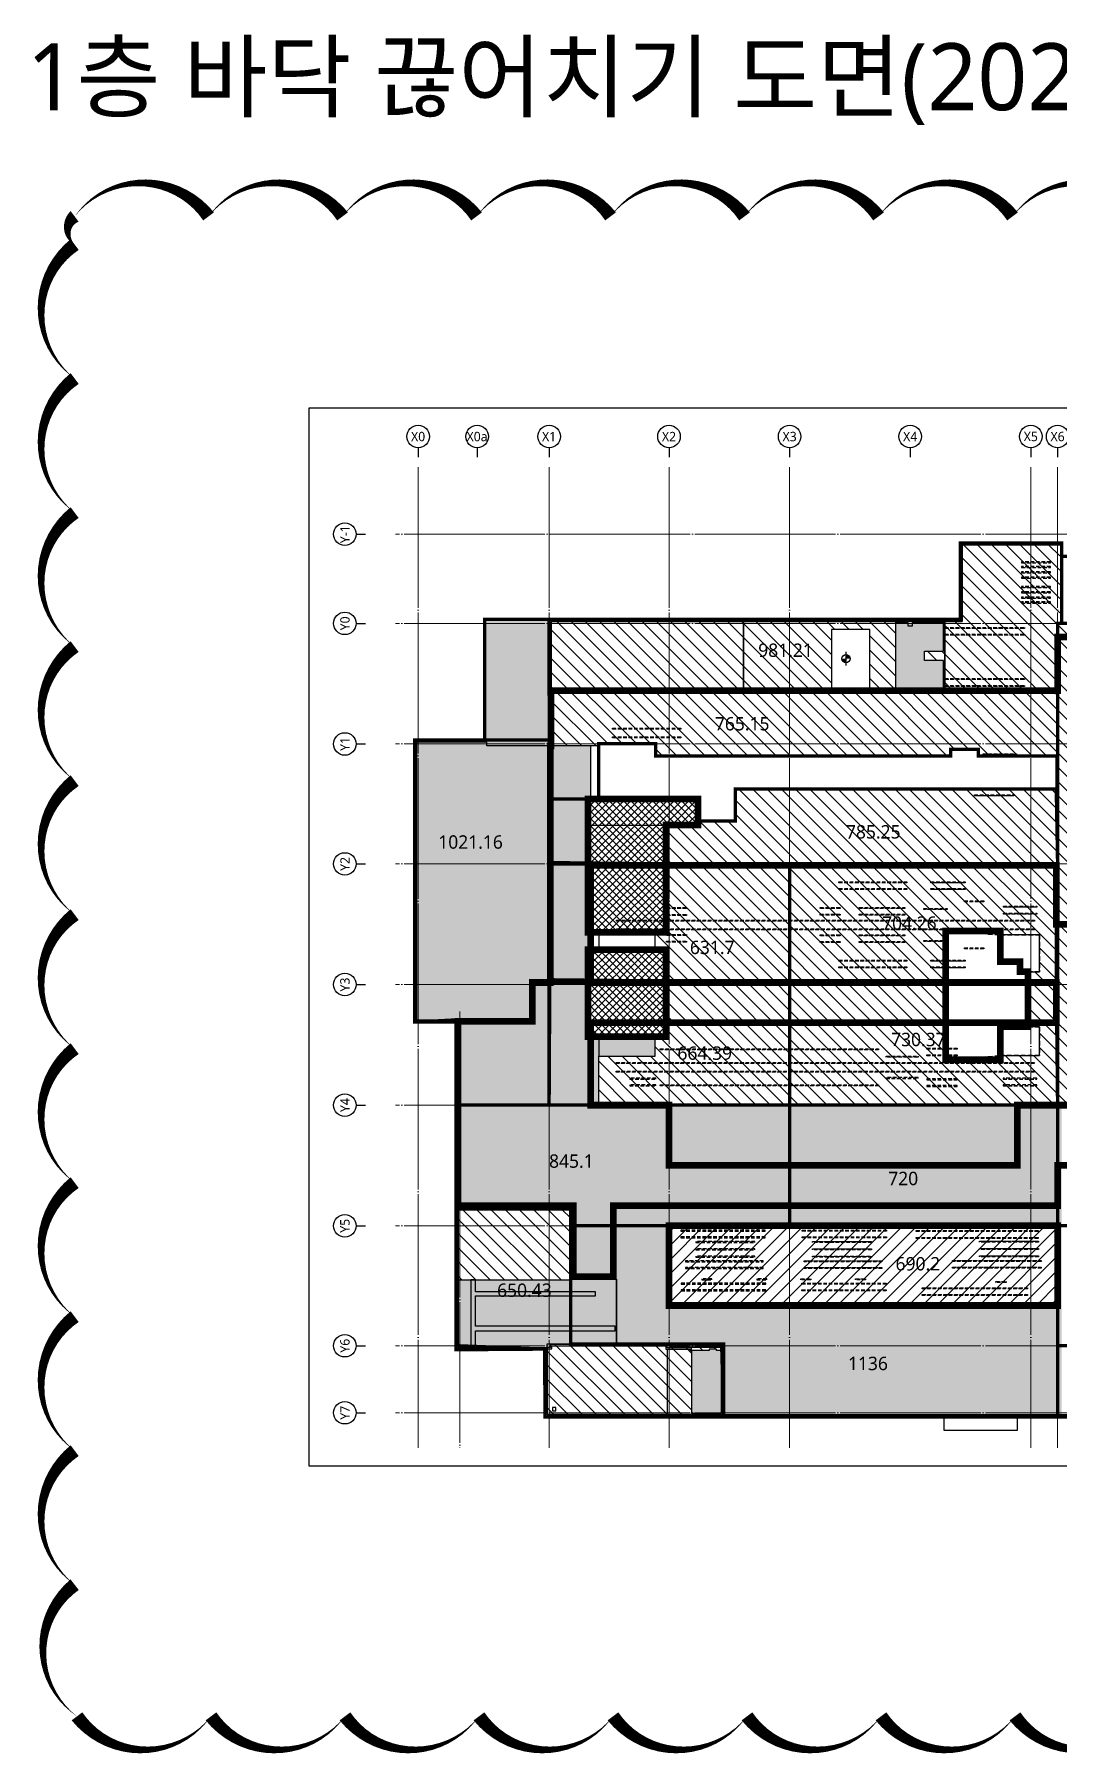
# Model space of a CAD drawing. Header units: millimetres. Extents: x -17369 to 294000, y -718917 to 220315.
# Drawn here: x -17369 to 135642, y -718917 to -461914 of the extents above; entities that cross this region are included whole.
import ezdxf
from ezdxf.enums import TextEntityAlignment as Align

# ---------------------------------------------------------------- set-up
doc = ezdxf.new("R2010")
doc.units = ezdxf.units.MM
doc.header["$LTSCALE"] = 350
for name, pattern in [('CEN', [62, 60, -1, 0, -1]), ('H1', [1, 0.5, -0.5]), ('H12', [3, 2, -1]), ('X-200-S-COL$0$CEN', [62, 60, -1, 0, -1]), ('X-200-S-COL$0$HID', [2.3, 1.5, -0.8])]:
    doc.linetypes.add(name, pattern=pattern)
for name, color, linetype in [('0-THK200 SFRC SLAB영역', 211, 'H12'), ('0-THK300 RC SFRC SLAB영역', 2, 'H12'), ('0-THK400 RC SLAB영역', 4, 'H12'), ('0-THK600 RC SLAB영역', 7, 'H12'), ('0-하중영역-AGV', 1, 'H1'), ('0_RC-SLAB', 7, 'Continuous'), ('0_SFRC-SLAB', 3, 'Continuous'), ('@@끊어치기', 255, 'H12'), ('Bubble', 3, 'Continuous'), ('X-200-S-COL$0$Cen', 1, 'X-200-S-COL$0$CEN'), ('X-200-S-COL$0$H-매설빔(150x150)', 2, 'Continuous')]:
    doc.layers.add(name, color=color, linetype=linetype)
doc.styles.add('맑은고딕', font='malgun.ttf')
pattern_1 = [(45, (-6e-10, -707246.25), (-538.8154, 538.8154), []), (135, (-6e-10, -707246.25), (-538.8154, -538.8154), [])]
pattern_2 = [(135, (-5e-10, -323453.8), (-1060.66, -1060.66), [])]

# ---------------------------------------------------------------- blocks, each defined once
blk = doc.blocks.new('X-200-S-COL$0$ZONE#1 BEAM')
at = {"layer": 'X-200-S-COL$0$H-매설빔(150x150)', "color": 0, "linetype": 'ByBlock', "lineweight": -2}
for p, q in [((41150, 17300), (53035, 17300)), ((41150, 16300), (53035, 16300)), ((41150, 9675), (53035, 9675)), ((41150, 8675), (53035, 8675)), ((-8445, 2305), (1755, 2305)), ((-8445, 1005), (1755, 1005)), ((46875, -1550), (51875, -1550)), ((51875, -1550), (46875, -1550)), ((45590, -7670), (51490, -7670)), ((25370, -20650), (35500, -20650)), ((25370, -21650), (35500, -21650)), ((39070, -20650), (44200, -20650)), ((39070, -21650), (44200, -21650)), ((-380, -24500), (2620, -24500)), ((-380, -25500), (2620, -25500)), ((22550, -24455), (25550, -24455)), ((22550, -25455), (25550, -25455)), ((28405, -24455), (35200, -24455)), ((28405, -25455), (35200, -25455)), ((38025, -24610), (41505, -24610)), ((44080, -23500), (46965, -23500)), ((49905, -24300), (54905, -24300)), ((49905, -25300), (54905, -25300)), ((-7850, -26350), (54550, -26350)), ((-7850, -27650), (54550, -27650)), ((-380, -28500), (2620, -28500)), ((-380, -29500), (2620, -29500)), ((22550, -28545), (25550, -28545)), ((22550, -29545), (25550, -29545)), ((28405, -28545), (35200, -28545)), ((28405, -29545), (35200, -29545)), ((38025, -29390), (41505, -29390)), ((44080, -30500), (46965, -30500)), ((25370, -32350), (35500, -32350)), ((25370, -33350), (35500, -33350)), ((39070, -32350), (44200, -32350)), ((39070, -33350), (44200, -33350)), ((-1335, -45555), (31275, -45555)), ((38500, -45450), (43000, -45450)), ((-7875, -47600), (54525, -47600)), ((32410, -46650), (37170, -46650)), ((38500, -46450), (43000, -46450)), ((-7875, -48900), (54525, -48900)), ((-5855, -49950), (-1955, -49950)), ((-5855, -50950), (-1955, -50950)), ((-1335, -50940), (31275, -50940)), ((32410, -49850), (37170, -49850)), ((38500, -50050), (43000, -50050)), ((38500, -51050), (43000, -51050)), ((49880, -49950), (54880, -49950)), ((49880, -50950), (54880, -50950))]:
    blk.add_line(p, q, dxfattribs=at)
for points in [[(53035, 17375), (53035, 17225), (41150, 17225), (41150, 17375)], [(53035, 16375), (53035, 16225), (41150, 16225), (41150, 16375)], [(53035, 9750), (53035, 9600), (41150, 9600), (41150, 9750)], [(53035, 8750), (53035, 8600), (41150, 8600), (41150, 8750)], [(1755, 2380), (1755, 2230), (-8445, 2230), (-8445, 2380)], [(1755, 1080), (1755, 930), (-8445, 930), (-8445, 1080)], [(51875, -1475), (51875, -1625), (46875, -1625), (46875, -1475)], [(51490, -7595), (51490, -7745), (45590, -7745), (45590, -7595)], [(35500, -20575), (35500, -20725), (25370, -20725), (25370, -20575)], [(35500, -21575), (35500, -21725), (25370, -21725), (25370, -21575)], [(44200, -20575), (44200, -20725), (39070, -20725), (39070, -20575)], [(44200, -21575), (44200, -21725), (39070, -21725), (39070, -21575)], [(2620, -24425), (2620, -24575), (-380, -24575), (-380, -24425)], [(2620, -25425), (2620, -25575), (-380, -25575), (-380, -25425)], [(25550, -24380), (25550, -24530), (22550, -24530), (22550, -24380)], [(25550, -25380), (25550, -25530), (22550, -25530), (22550, -25380)], [(35200, -24380), (35200, -24530), (28405, -24530), (28405, -24380)], [(35200, -25380), (35200, -25530), (28405, -25530), (28405, -25380)], [(41505, -24535), (41505, -24685), (38025, -24685), (38025, -24535)], [(46965, -23425), (46965, -23575), (44080, -23575), (44080, -23425)], [(54905, -24225), (54905, -24375), (49905, -24375), (49905, -24225)], [(54905, -25225), (54905, -25375), (49905, -25375), (49905, -25225)], [(54550, -26275), (54550, -26425), (-7850, -26425), (-7850, -26275)], [(54550, -27575), (54550, -27725), (-7850, -27725), (-7850, -27575)], [(2620, -28425), (2620, -28575), (-380, -28575), (-380, -28425)], [(2620, -29425), (2620, -29575), (-380, -29575), (-380, -29425)], [(25550, -28470), (25550, -28620), (22550, -28620), (22550, -28470)], [(25550, -29470), (25550, -29620), (22550, -29620), (22550, -29470)], [(35200, -28470), (35200, -28620), (28405, -28620), (28405, -28470)], [(35200, -29470), (35200, -29620), (28405, -29620), (28405, -29470)], [(41505, -29315), (41505, -29465), (38025, -29465), (38025, -29315)], [(46965, -30425), (46965, -30575), (44080, -30575), (44080, -30425)], [(35500, -32275), (35500, -32425), (25370, -32425), (25370, -32275)], [(35500, -33275), (35500, -33425), (25370, -33425), (25370, -33275)], [(44200, -32275), (44200, -32425), (39070, -32425), (39070, -32275)], [(44200, -33275), (44200, -33425), (39070, -33425), (39070, -33275)], [(31275, -45480), (31275, -45630), (-1335, -45630), (-1335, -45480)], [(43000, -45375), (43000, -45525), (38500, -45525), (38500, -45375)], [(54525, -47525), (54525, -47675), (-7875, -47675), (-7875, -47525)], [(54525, -48825), (54525, -48975), (-7875, -48975), (-7875, -48825)], [(37170, -46575), (37170, -46725), (32410, -46725), (32410, -46575)], [(43000, -46375), (43000, -46525), (38500, -46525), (38500, -46375)], [(-1955, -50025), (-1955, -49875), (-5855, -49875), (-5855, -50025)], [(-1955, -51025), (-1955, -50875), (-5855, -50875), (-5855, -51025)], [(31275, -50865), (31275, -51015), (-1335, -51015), (-1335, -50865)], [(37170, -49925), (37170, -49775), (32410, -49775), (32410, -49925)], [(43000, -50125), (43000, -49975), (38500, -49975), (38500, -50125)], [(43000, -51125), (43000, -50975), (38500, -50975), (38500, -51125)], [(54880, -50025), (54880, -49875), (49880, -49875), (49880, -50025)], [(54880, -51025), (54880, -50875), (49880, -50875), (49880, -51025)]]:
    blk.add_lwpolyline(points, close=True, dxfattribs=at)
blk = doc.blocks.new('X-200-S-COL$0$ZONE#4 BEAM')
at = {"layer": 'X-200-S-COL$0$H-매설빔(150x150)', "color": 0, "linetype": 'ByBlock', "lineweight": -2}
for p, q in [((1775, -730), (14375, -730)), ((1775, -1730), (14375, -1730)), ((4025, -2415), (12825, -2415)), ((32475, -730), (19875, -730)), ((32475, -1730), (19875, -1730)), ((30225, -2415), (21425, -2415)), ((55100, -805), (36900, -805)), ((55100, -1805), (36900, -1805)), ((55165, -2355), (46365, -2355)), ((4025, -3515), (12825, -3515)), ((4025, -4615), (12825, -4615)), ((30225, -3515), (21425, -3515)), ((30225, -4615), (21425, -4615)), ((55165, -3455), (46365, -3455)), ((55165, -4555), (46365, -4555)), ((2470, -5300), (14070, -5300)), ((2470, -6300), (14070, -6300)), ((31780, -5300), (20180, -5300)), ((31780, -6300), (20180, -6300)), ((55570, -5250), (42320, -5250)), ((55570, -6250), (42320, -6250)), ((1825, -8650), (14425, -8650)), ((1825, -9650), (14425, -9650)), ((4905, -8000), (6405, -8000)), ((13100, -8000), (14600, -8000)), ((21150, -8000), (19650, -8000)), ((32425, -8650), (19825, -8650)), ((32425, -9650), (19825, -9650)), ((29345, -8000), (27845, -8000)), ((53515, -9355), (37785, -9355)), ((50300, -8395), (48800, -8395)), ((53515, -10355), (37785, -10355))]:
    blk.add_line(p, q, dxfattribs=at)
for points in [[(14375, -805), (14375, -655), (1775, -655), (1775, -805)], [(14375, -1805), (14375, -1655), (1775, -1655), (1775, -1805)], [(12825, -2490), (12825, -2340), (4025, -2340), (4025, -2490)], [(19875, -805), (19875, -655), (32475, -655), (32475, -805)], [(19875, -1805), (19875, -1655), (32475, -1655), (32475, -1805)], [(21425, -2490), (21425, -2340), (30225, -2340), (30225, -2490)], [(36900, -880), (36900, -730), (55100, -730), (55100, -880)], [(36900, -1880), (36900, -1730), (55100, -1730), (55100, -1880)], [(46365, -2430), (46365, -2280), (55165, -2280), (55165, -2430)], [(12825, -3590), (12825, -3440), (4025, -3440), (4025, -3590)], [(12825, -4690), (12825, -4540), (4025, -4540), (4025, -4690)], [(21425, -3590), (21425, -3440), (30225, -3440), (30225, -3590)], [(21425, -4690), (21425, -4540), (30225, -4540), (30225, -4690)], [(46365, -3530), (46365, -3380), (55165, -3380), (55165, -3530)], [(46365, -4630), (46365, -4480), (55165, -4480), (55165, -4630)], [(14070, -5375), (14070, -5225), (2470, -5225), (2470, -5375)], [(14070, -6375), (14070, -6225), (2470, -6225), (2470, -6375)], [(20180, -5375), (20180, -5225), (31780, -5225), (31780, -5375)], [(20180, -6375), (20180, -6225), (31780, -6225), (31780, -6375)], [(42320, -5325), (42320, -5175), (55570, -5175), (55570, -5325)], [(42320, -6325), (42320, -6175), (55570, -6175), (55570, -6325)], [(14425, -8725), (14425, -8575), (1825, -8575), (1825, -8725)], [(14425, -9725), (14425, -9575), (1825, -9575), (1825, -9725)], [(6405, -8075), (6405, -7925), (4905, -7925), (4905, -8075)], [(14600, -8075), (14600, -7925), (13100, -7925), (13100, -8075)], [(19650, -8075), (19650, -7925), (21150, -7925), (21150, -8075)], [(19825, -8725), (19825, -8575), (32425, -8575), (32425, -8725)], [(19825, -9725), (19825, -9575), (32425, -9575), (32425, -9725)], [(27845, -8075), (27845, -7925), (29345, -7925), (29345, -8075)], [(37785, -9430), (37785, -9280), (53515, -9280), (53515, -9430)], [(37785, -10430), (37785, -10280), (53515, -10280), (53515, -10430)], [(48800, -8470), (48800, -8320), (50300, -8320), (50300, -8470)]]:
    blk.add_lwpolyline(points, close=True, dxfattribs=at)
blk = doc.blocks.new('X-200-S-COL$0$DL BEAM')
at = {"layer": 'X-200-S-COL$0$H-매설빔(150x150)', "color": 0, "linetype": 'ByBlock', "lineweight": -2}
for p, q in [((-1075, -2275), (-5375, -2275)), ((-1075, -2975), (-5375, -2975)), ((-1075, -3775), (-5375, -3775)), ((-1075, -4575), (-5375, -4575)), ((-1075, -5985), (-5375, -5985)), ((-1075, -6785), (-5375, -6785)), ((-1075, -7585), (-5375, -7585)), ((-1075, -8285), (-5375, -8285))]:
    blk.add_line(p, q, dxfattribs=at)
for points in [[(-5375, -2200), (-5375, -2350), (-1075, -2350), (-1075, -2200)], [(-5375, -2900), (-5375, -3050), (-1075, -3050), (-1075, -2900)], [(-5375, -3700), (-5375, -3850), (-1075, -3850), (-1075, -3700)], [(-5375, -4500), (-5375, -4650), (-1075, -4650), (-1075, -4500)], [(-5375, -5910), (-5375, -6060), (-1075, -6060), (-1075, -5910)], [(-5375, -6710), (-5375, -6860), (-1075, -6860), (-1075, -6710)], [(-5375, -7510), (-5375, -7660), (-1075, -7660), (-1075, -7510)], [(-5375, -8210), (-5375, -8360), (-1075, -8360), (-1075, -8210)]]:
    blk.add_lwpolyline(points, close=True, dxfattribs=at)

msp = doc.modelspace()

# ---------------------------------------------------------------- hatches: boundary and pattern name
at = {"linetype": 'ByBlock'}
h = msp.add_hatch(color=256, dxfattribs=at)
h.paths.add_polyline_path([(103766.3, -554457.1), (103766.3, -555069.6), (104378.8, -555069.6, 0.41421356)])
h.paths.add_polyline_path([(103766.3, -555069.6), (103153.8, -555069.6, 0.41421356), (103766.3, -555682.1)])
at = {"layer": '0-THK200 SFRC SLAB영역'}
h = msp.add_hatch(color=256, dxfattribs=at)
h.dxf.hatch_style = 1
h.paths.add_polyline_path([(49850, -549203.6), (59631.6, -549203.6), (59631.6, -568103.6), (65650, -568103.6), (65650, -611503.6), (75300, -611503.6), (75300, -614403.6), (66850, -614403.6), (66850, -621703.6), (135950, -621703.6), (135950, -668223.6), (58850, -668223.6), (58850, -658203.6), (45550, -658203.6), (45550, -609303.6), (39380, -609303.6), (39380, -567203.6), (49850, -567203.6)])
h.paths.add_polyline_path([(77350, -639703.6), (135350, -639703.6), (135350, -651603.6), (77350, -651603.6)], flags=16)
h.paths.add_polyline_path([(77350, -639703.6), (77350, -651603.6), (135350, -651603.6), (135350, -639703.6)], flags=0)
h.paths.add_polyline_path([(59170, -657328.6), (77625, -657328.6), (77625, -657803.6), (85500, -657803.6), (85500, -667883.6), (59170, -667883.6)], flags=16)
h.paths.add_polyline_path([(45870, -647753.6), (62650, -647753.6), (62650, -637303.6), (45870, -637303.6)], flags=16)
h = msp.add_hatch(color=256, dxfattribs=at)
h.dxf.hatch_style = 1
h.paths.add_polyline_path([(111150, -549523.6), (111150, -559858.6), (118400, -559858.6), (118300, -555343.6), (115490, -555343.6), (115490, -553951.1), (118300, -553948.6), (118300, -549497.6)])
h = msp.add_hatch(color=256, dxfattribs=at)
h.dxf.hatch_style = 1
h.paths.add_polyline_path([(85200, -658303.6), (84450, -658303.6), (84450, -658103.6), (83350, -658103.6), (83350, -658303.6), (80700, -658303.6), (80700, -667683.6), (85200, -667683.6)])
at = {"layer": '0-THK300 RC SFRC SLAB영역'}
h = msp.add_hatch(dxfattribs=at)
h.set_pattern_fill('_USER', color=256, scale=1500, angle=135, pattern_type=0)
h.set_pattern_definition(pattern_2)
h.paths.add_polyline_path([(59750, -549523.6), (111150, -549523.6), (111150, -559728.6), (112250, -559728.6), (112250, -559528.6), (117200, -559528.6), (117200, -559728.6), (118300, -559728.6), (118300, -555343.6), (115490, -555343.6), (115490, -553948.6), (118300, -553948.6), (118300, -549523.6), (121120, -549523.6), (121120, -538073.6), (135680, -538073.6), (135680, -549803.6), (207430, -549803.6), (207430, -567903.6), (222230, -567903.6), (222230, -579153.6), (207430, -579153.6), (207430, -583703.6), (141350, -583703.6), (141350, -599393.6), (141435, -599393.6), (141435, -603163.6), (140835, -603163.6), (140835, -611693.6), (141045.3, -611693.6), (141348.7, -611997), (141348.5, -621703.6), (66850, -621703.6), (66850, -614403.6), (75300, -614403.6), (75300, -611503.6), (76900, -611503.6), (76900, -598503.6), (75300, -598503.6), (75300, -595903.6), (76900, -595903.6), (76900, -579903.6), (81680, -579903.6), (81680, -579303.6), (87250, -579303.6), (87250, -574503.6), (135150, -574503.6), (135150, -569603.6), (123704, -569603.6), (123500, -569399.6), (123500, -568603.6), (119400, -568603.6), (119400, -569603.6), (86872, -569603.6), (75350, -569603.6), (75350, -567753.6), (66850, -567753.6), (66850, -568103.6), (65650, -568103.6), (59750, -568103.6)])
h.paths.add_polyline_path([(118650, -595698.6), (118650, -614898.6), (126800, -614898.6), (126800, -614298.6), (132650, -614298.6), (132650, -609998.6), (130950, -609998.6), (130950, -601798.6), (132650, -601798.6), (132650, -596298.6), (126800, -596298.6), (126800, -595698.6)], flags=16)
h.paths.add_polyline_path([(101600, -550708.6), (101600, -559408.6), (107300, -559408.6), (107300, -550708.6)], flags=16)
h = msp.add_hatch(dxfattribs=at)
h.set_pattern_fill('_USER', color=256, scale=1500, angle=135, pattern_type=0)
h.set_pattern_definition(pattern_2)
h.paths.add_polyline_path([(45870, -647753.6), (62650, -647753.6), (62650, -637303.6), (45870, -637303.6)])
h = msp.add_hatch(dxfattribs=at)
h.set_pattern_fill('_USER', color=256, scale=1500, angle=135, pattern_type=0)
h.set_pattern_definition(pattern_2)
h.paths.add_polyline_path([(59170, -657328.6), (77625, -657328.6), (77625, -657803.6), (85500, -657803.6), (85500, -667883.6), (59170, -667883.6)])
h.paths.add_polyline_path([(85200, -658303.6), (84450, -658303.6), (84450, -658103.6), (83350, -658103.6), (83350, -658303.6), (80700, -658303.6), (80700, -667683.6), (85200, -667683.6)], flags=16)
at = {"layer": '0-THK400 RC SLAB영역', "linetype": 'Continuous'}
h = msp.add_hatch(dxfattribs=at)
h.set_pattern_fill('_USER', color=4, scale=1500, angle=45, pattern_type=0)
h.set_pattern_definition([(45, (-5e-10, -323453.8), (-1060.66, 1060.66), [])])
h.paths.add_polyline_path([(77350, -639703.6), (135350, -639703.6), (135350, -651603.6), (77350, -651603.6)])
at = {"layer": '0-THK600 RC SLAB영역'}
h = msp.add_hatch(dxfattribs=at)
h.set_pattern_fill('CTYSQ6ST', scale=5, angle=45)
h.set_pattern_definition(pattern_1)
h.paths.add_polyline_path([(65250, -576003.6), (65250, -595903.6), (76900, -595903.6), (76900, -579903.6), (81680, -579903.6), (81680, -576003.6)])
h = msp.add_hatch(dxfattribs=at)
h.set_pattern_fill('CTYSQ6ST', scale=5, angle=45)
h.set_pattern_definition(pattern_1)
h.paths.add_polyline_path([(76900, -598503.6), (76900, -611503.6), (65250, -611503.6), (65250, -598503.6)])

# ---------------------------------------------------------------- linework, layer by layer
at = {"linetype": 'ByBlock'}
msp.add_line((103766.3, -556102.1), (103766.3, -554037.1), dxfattribs=at)
msp.add_lwpolyline([(23653, -517647.9), (253797.2, -517647.9), (253797.2, -675571), (23653, -675571)], close=True)
at = {"const_width": 500}
msp.add_lwpolyline([(49850, -549203.6), (120850, -549203.6), (120850, -537803.6), (135950, -537803.6), (135950, -539803.6), (140700, -539803.6), (140700, -535853.6), (177480, -535853.6), (177480, -530815.1), (200023.9, -528053.6), (225080, -528053.6), (225080, -556403.6), (222500, -556403.6), (222500, -653047.2), (217124.3, -658422.9), (208030, -658422.9), (208030, -668223.6), (58850, -668223.6), (58850, -658103.6), (45550, -658203.6), (45550, -609303.6), (39380, -609303.6), (39380, -567203.6), (49850, -567203.6)], close=True, dxfattribs=at)
at = {"linetype": 'ByBlock'}
msp.add_circle((103766.3, -555069.6), 612.5, dxfattribs=at)
at = {"layer": '0-THK200 SFRC SLAB영역'}
for points in [[(101600, -550708.6), (101600, -559408.6), (107300, -559408.6), (107300, -550708.6)], [(118650, -614898.6), (118650, -595698.6), (126800, -596298.6), (132650, -596298.6), (132650, -601798.6), (130950, -601798.6), (129750, -601798.6), (129750, -600298.6), (126800, -600298.6), (126800, -595698.6), (118650, -595698.6), (118650, -614898.6), (126800, -614298.6), (132650, -614298.6), (132650, -609998.6), (130950, -609998.6), (130950, -601798.6), (132650, -601798.6), (132650, -596298.6), (126800, -596298.6), (126800, -600298.6), (129750, -600298.6), (129750, -601798.6), (130950, -601798.6), (130950, -609998.6), (126800, -609998.6), (126800, -614898.6)], [(77350, -639703.6), (77350, -651603.6), (135350, -651603.6), (135350, -639703.6)]]:
    msp.add_lwpolyline(points, close=True, dxfattribs=at)
at = {"layer": '0-THK300 RC SFRC SLAB영역'}
msp.add_lwpolyline([(141348.5, -621703.6), (66850, -621703.6), (66850, -614403.6), (75300, -614403.6), (75300, -611503.6), (76900, -611503.6), (76900, -598503.6), (75300, -598503.6), (75300, -595903.6), (76900, -595903.6), (76900, -579903.6), (81680, -579903.6), (81680, -579303.6), (87250, -579303.6), (87250, -574503.6), (135150, -574503.6), (135150, -569603.6), (123704, -569603.6), (123500, -569399.6), (123500, -568603.6), (119400, -568603.6), (119400, -569603.6), (86872, -569603.6), (75350, -569603.6), (75350, -567753.6), (66850, -567753.6), (66850, -568103.6), (65650, -568103.6), (59750, -568103.6), (59750, -549523.6), (111150, -549523.6), (111150, -559728.6), (112250, -559728.6), (112250, -559528.6), (117200, -559528.6), (117200, -559728.6), (118300, -559728.6), (118300, -555343.6), (115490, -555343.6), (115490, -553948.6), (118300, -553948.6), (118300, -549523.6), (121120, -549523.6), (121120, -538073.6), (135680, -538073.6)], dxfattribs=at)
at = {"layer": '0-THK300 RC SFRC SLAB영역', "linetype": 'ByBlock'}
for points in [[(121120, -538073.6), (135680, -538073.6)], [(121120, -549523.6), (121120, -538073.6)], [(59750, -549523.6), (111150, -549523.6)], [(59750, -568103.6), (59750, -549523.6)], [(111150, -549523.6), (111150, -559728.6)], [(118300, -549523.6), (121120, -549523.6)], [(118300, -553948.6), (118300, -549523.6)], [(101600, -550708.6), (101600, -559408.6)], [(107300, -550708.6), (101600, -550708.6)], [(107300, -559408.6), (107300, -550708.6)], [(115490, -553948.6), (118300, -553948.6)], [(115490, -555343.6), (115490, -553948.6)], [(118300, -555343.6), (115490, -555343.6)], [(118300, -559728.6), (118300, -555343.6)], [(101600, -559408.6), (107300, -559408.6)], [(111150, -559728.6), (112250, -559728.6)], [(112250, -559528.6), (117200, -559528.6)], [(112250, -559728.6), (112250, -559528.6)], [(117200, -559528.6), (117200, -559728.6)], [(117200, -559728.6), (118300, -559728.6)], [(66850, -567753.6), (66850, -568103.6)], [(75350, -567753.6), (66850, -567753.6)], [(75350, -569603.6), (75350, -567753.6)], [(66850, -568103.6), (59750, -568103.6)], [(65650, -568103.6), (65650, -579903.6)], [(119400, -569603.6), (75350, -569603.6)], [(119400, -568603.6), (119400, -569603.6)], [(123500, -568603.6), (119400, -568603.6)], [(123500, -569603.6), (123500, -568603.6)], [(123704, -569603.6), (123500, -569399.6)], [(135150, -569603.6), (123500, -569603.6)], [(135150, -574503.6), (135150, -569603.6)], [(135150, -574503.6), (135150, -569603.6)], [(87250, -574503.6), (135150, -574503.6)], [(87250, -579303.6), (87250, -574503.6)], [(65650, -579903.6), (81680, -579903.6)], [(76900, -579903.6), (81680, -579903.6)], [(76900, -595903.6), (76900, -579903.6)], [(81680, -579303.6), (87250, -579303.6)], [(81680, -579903.6), (81680, -579303.6)], [(75300, -595903.6), (76900, -595903.6)], [(75300, -598503.6), (75300, -595903.6)], [(118650, -595698.6), (118650, -614898.6)], [(126800, -595698.6), (118650, -595698.6)], [(126800, -596298.6), (126800, -595698.6)], [(76900, -598503.6), (75300, -598503.6)], [(76900, -611503.6), (76900, -598503.6)], [(132650, -596298.6), (126800, -596298.6)], [(132650, -601798.6), (132650, -596298.6)], [(130950, -601798.6), (132650, -601798.6)], [(130950, -609998.6), (130950, -601798.6)], [(75300, -611503.6), (76900, -611503.6)], [(75300, -614403.6), (75300, -611503.6)], [(132650, -609998.6), (130950, -609998.6)], [(132650, -614298.6), (132650, -609998.6)], [(66850, -614403.6), (75300, -614403.6)], [(66850, -621703.6), (66850, -614403.6)], [(118650, -614898.6), (126800, -614898.6)], [(126800, -614298.6), (132650, -614298.6)], [(126800, -614898.6), (126800, -614298.6)], [(141348.5, -621703.6), (66850, -621703.6)]]:
    msp.add_lwpolyline(points, dxfattribs=at)
at = {"layer": '0-THK300 RC SFRC SLAB영역'}
for points in [[(101600, -550708.6), (101600, -559408.6), (107300, -559408.6), (107300, -550708.6)], [(101600, -550708.6), (101600, -559408.6), (107300, -559408.6), (107300, -550708.6)], [(118650, -614898.6), (118650, -595698.6), (126800, -595698.6), (126800, -596298.6), (132650, -596298.6), (132650, -601798.6), (130950, -601798.6), (130950, -609998.6), (132650, -609998.6), (132650, -614298.6), (126800, -614298.6), (126800, -614898.6)], [(118650, -595698.6), (118650, -614898.6), (126800, -614898.6), (126800, -614298.6), (132650, -614298.6), (132650, -609998.6), (130950, -609998.6), (130950, -601798.6), (132650, -601798.6), (132650, -596298.6), (126800, -596298.6), (126800, -595698.6)]]:
    msp.add_lwpolyline(points, close=True, dxfattribs=at)
at = {"layer": '0-THK300 RC SFRC SLAB영역', "linetype": 'ByBlock'}
for points in [[(45870, -647753.6), (62650, -647753.6), (62650, -637303.6), (45870, -637303.6)], [(59170, -657328.6), (77625, -657328.6), (77625, -657803.6), (85500, -657803.6), (85500, -667883.6), (59170, -667883.6)], [(85200, -658303.6), (84450, -658303.6), (84450, -658103.6), (83350, -658103.6), (83350, -658303.6), (80700, -658303.6), (80700, -667683.6), (85200, -667683.6)]]:
    msp.add_lwpolyline(points, close=True, dxfattribs=at)
at = {"layer": '0-THK400 RC SLAB영역', "linetype": 'ByBlock', "const_width": 1000}
msp.add_lwpolyline([(77350, -639703.6), (135350, -639703.6), (135350, -651603.6), (77350, -651603.6)], close=True, dxfattribs=at)
at = {"layer": '0-THK600 RC SLAB영역', "color": 7, "linetype": 'ByBlock', "const_width": 1000}
for points in [[(65250, -576003.6), (65250, -595903.6), (76900, -595903.6), (76900, -579903.6), (81680, -579903.6), (81680, -576003.6)], [(126800, -600298.6), (129750, -600298.6), (129750, -601798.6), (130950, -601798.6), (130950, -609998.6), (126800, -609998.6), (126800, -614898.6), (118650, -614898.6), (118650, -595698.6), (126800, -595698.6)], [(76900, -598503.6), (76900, -611503.6), (65250, -611503.6), (65250, -598503.6)]]:
    msp.add_lwpolyline(points, close=True, dxfattribs=at)
at = {"layer": '0-하중영역-AGV', "linetype": 'CEN', "const_width": 1000}
for points in [[(141020, -630703.6), (135350, -630703.6), (135350, -636703.6), (69050, -636703.6), (69050, -647303.6), (63050, -647303.6), (63050, -636703.6), (45870, -636703.6), (45870, -609203.6), (56950, -609203.6), (56950, -603398.6), (59650, -603398.6), (59650, -568103.6), (59750, -568103.6), (59750, -559858.6), (135350, -559858.6), (135350, -551858.6), (141350, -551858.6)], [(189430, -594703.6), (135150, -594703.6), (135150, -585903.6), (65650, -585903.6), (65650, -603398.6), (135150, -603398.6), (135150, -609398.6), (65650, -609398.6), (65650, -621703.6), (77350, -621703.6), (77350, -630703.6), (129350, -630703.6), (129350, -621703.6), (135350, -621703.6), (153350, -621703.6)]]:
    msp.add_lwpolyline(points, dxfattribs=at)
at = {"layer": '0_RC-SLAB'}
for p, q in [((118500, -549523.6), (88475, -549523.6)), ((88475, -549523.6), (88475, -559858.6)), ((118500, -559858.6), (118500, -549523.6)), ((88475, -559858.6), (118500, -559858.6)), ((62650, -637303.6), (45870, -637303.6)), ((45870, -637303.6), (45870, -657883.6)), ((62650, -647653.6), (62650, -637303.6)), ((69500, -647653.6), (62650, -647653.6)), ((69500, -657328.6), (69500, -647653.6)), ((45870, -657883.6), (59170, -657883.6)), ((59170, -657883.6), (59170, -667883.6)), ((77625, -657328.6), (69500, -657328.6)), ((77625, -657803.6), (77625, -657328.6)), ((85500, -657803.6), (77625, -657803.6)), ((85500, -667883.6), (85500, -657803.6)), ((59170, -667883.6), (85500, -667883.6)), ((118350, -668103.6), (118350, -670203.6)), ((129350, -670203.6), (129350, -668103.6)), ((118350, -670203.6), (129350, -670203.6))]:
    msp.add_line(p, q, dxfattribs=at)
at = {"layer": '0_RC-SLAB', "color": 4}
for p, q in [((113050, -549723.6), (111150, -549723.6)), ((111150, -549723.6), (111150, -559728.6)), ((113050, -550203.6), (113050, -549723.6)), ((118300, -549723.6), (113650, -549723.6)), ((113650, -549723.6), (113650, -550203.6)), ((118300, -553948.6), (118300, -549723.6)), ((113650, -550203.6), (113050, -550203.6)), ((115490, -555343.6), (115490, -553948.6)), ((115490, -553948.6), (118300, -553948.6)), ((117700, -555343.6), (115490, -555343.6)), ((118300, -555343.6), (117700, -555343.6)), ((118300, -559728.6), (118300, -555343.6)), ((111150, -559728.6), (112250, -559728.6)), ((112250, -559728.6), (112250, -559528.6)), ((112250, -559528.6), (117200, -559528.6)), ((117200, -559528.6), (117200, -559728.6)), ((117200, -559728.6), (118300, -559728.6)), ((47770, -647753.6), (47770, -657883.6)), ((48470, -647753.6), (47770, -647753.6)), ((48470, -649583.6), (48470, -647753.6)), ((66400, -649583.6), (48470, -649583.6)), ((48470, -654703.6), (48470, -650183.6)), ((48470, -650183.6), (66400, -650183.6)), ((66400, -650183.6), (66400, -649583.6)), ((69300, -654703.6), (48470, -654703.6)), ((69300, -655403.6), (69300, -654703.6)), ((47770, -657883.6), (48470, -657883.6)), ((48470, -657883.6), (48470, -655403.6)), ((48470, -655403.6), (69300, -655403.6)), ((59650, -657883.6), (59170, -657883.6)), ((59170, -657883.6), (59170, -658083.6)), ((77075, -657428.6), (59650, -657428.6)), ((59650, -657428.6), (59650, -657883.6)), ((59850, -658083.6), (59850, -657628.6)), ((59850, -657628.6), (76875, -657628.6)), ((76875, -657628.6), (76875, -658103.6)), ((77075, -657903.6), (77075, -657428.6)), ((80700, -657903.6), (77075, -657903.6)), ((80700, -658303.6), (80700, -657903.6)), ((59170, -658083.6), (59850, -658083.6)), ((76875, -658103.6), (80500, -658103.6)), ((77075, -658103.6), (77075, -667883.6)), ((80500, -658103.6), (80500, -658303.6)), ((80500, -658303.6), (80700, -658303.6)), ((83350, -658303.6), (80700, -658303.6)), ((80700, -658303.6), (80700, -667683.6)), ((83350, -658103.6), (83350, -658303.6)), ((84450, -658103.6), (83350, -658103.6)), ((84450, -658303.6), (84450, -658103.6)), ((85200, -658303.6), (84450, -658303.6)), ((85200, -667683.6), (85200, -658303.6)), ((60450, -666803.6), (59950, -666803.6)), ((59950, -666803.6), (59950, -667303.6)), ((59950, -667303.6), (60450, -667303.6)), ((60450, -667303.6), (60450, -666803.6)), ((80700, -667683.6), (85200, -667683.6))]:
    msp.add_line(p, q, dxfattribs=at)
at = {"layer": '0_SFRC-SLAB'}
for p, q in [((135680, -538073.6), (121120, -538073.6)), ((121120, -538073.6), (121120, -549523.6)), ((88475, -549523.6), (59750, -549523.6)), ((59750, -549523.6), (59750, -568103.6)), ((88475, -559858.6), (88475, -549523.6)), ((121120, -549523.6), (118500, -549523.6)), ((118500, -549523.6), (118500, -559858.6)), ((118500, -559858.6), (88475, -559858.6)), ((50170, -567523.6), (39650, -567523.6)), ((39650, -567523.6), (39650, -608983.6)), ((50170, -568103.6), (50170, -567523.6)), ((66850, -576003.6), (66850, -567753.6)), ((66850, -567753.6), (75350, -567753.6)), ((75350, -567753.6), (75350, -569603.6)), ((59750, -568103.6), (50170, -568103.6)), ((75350, -569603.6), (119400, -569603.6)), ((119400, -569603.6), (119400, -568603.6)), ((119400, -568603.6), (123500, -568603.6)), ((123500, -568603.6), (123500, -569603.6)), ((123500, -569603.6), (135150, -569603.6)), ((135150, -569603.6), (135150, -574503.6)), ((135150, -574503.6), (87250, -574503.6)), ((87250, -574503.6), (87250, -579303.6)), ((81680, -576003.6), (66850, -576003.6)), ((81680, -579303.6), (81680, -576003.6)), ((87250, -579303.6), (81680, -579303.6)), ((75300, -595903.6), (66850, -595903.6)), ((66850, -595903.6), (66850, -598503.6)), ((75300, -598503.6), (75300, -595903.6)), ((66850, -598503.6), (75300, -598503.6)), ((132650, -596298.6), (126800, -596298.6)), ((126800, -596298.6), (126800, -600298.6)), ((132650, -601798.6), (132650, -596298.6)), ((126800, -600298.6), (129750, -600298.6)), ((129750, -600298.6), (129750, -601798.6)), ((129750, -601798.6), (132650, -601798.6)), ((39650, -608983.6), (45870, -608983.6)), ((45870, -608983.6), (45870, -637303.6)), ((75300, -611503.6), (66850, -611503.6)), ((66850, -611503.6), (66850, -614403.6)), ((75300, -614403.6), (75300, -611503.6)), ((132650, -609998.6), (126800, -609998.6)), ((126800, -609998.6), (126800, -614298.6)), ((132650, -614298.6), (132650, -609998.6)), ((66850, -614403.6), (75300, -614403.6)), ((126800, -614298.6), (132650, -614298.6)), ((45870, -637303.6), (62650, -637303.6)), ((62650, -637303.6), (62650, -647653.6)), ((62650, -647653.6), (69500, -647653.6)), ((69500, -647653.6), (69500, -657328.6)), ((69500, -657328.6), (77625, -657328.6)), ((77625, -657328.6), (77625, -657803.6)), ((77625, -657803.6), (85500, -657803.6)), ((85500, -657803.6), (85500, -667883.6)), ((85500, -667883.6), (141347.5, -667883.6))]:
    msp.add_line(p, q, dxfattribs=at)
at = {"layer": '@@끊어치기'}
msp.add_lwpolyline([(148982.5, -712916.7, 0, 2000, -0.5), (128982.5, -712916.7, 0, 2000, -0.5), (108982.5, -712916.7, 0, 2000, -0.5), (88982.5, -712916.7, 0, 2000, -0.5), (68982.5, -712916.7, 0, 2000, -0.5), (48982.5, -712916.7, 0, 2000, -0.5), (28982.5, -712916.7, 0, 2000, -0.5), (8982.5, -712916.7, 0, 2000, -0.5), (-11017.5, -712916.7, 0, 2000, -0.5), (-11369, -693268.2, 0, 2000, -0.5), (-11369, -673268.2, 0, 2000, -0.5), (-11369, -653268.2, 0, 2000, -0.5), (-11369, -633268.2, 0, 2000, -0.5), (-11369, -613268.2, 0, 2000, -0.5), (-11369, -593268.2, 0, 2000, -0.5), (-11369, -573268.2, 0, 2000, -0.5), (-11369, -553268.2, 0, 2000, -0.5), (-11369, -533268.2, 0, 2000, -0.5), (-11369, -513268.2, 0, 2000, -0.5), (-11369, -493268.2, 0, 2000, -0.5), (-11369, -489067.8, 0, 2000, -0.5), (8631, -489067.8, 0, 2000, -0.5), (28631, -489067.8, 0, 2000, -0.5), (48631, -489067.8, 0, 2000, -0.5), (68631, -489067.8, 0, 2000, -0.5), (88631, -489067.8, 0, 2000, -0.5), (108631, -489067.8, 0, 2000, -0.5), (128631, -489067.8, 0, 2000, -0.5), (148631, -489067.8, 0, 2000, -0.5)], format="xyseb", dxfattribs=at)
at = {"layer": '@@끊어치기', "const_width": 500}
for points in [[(121120, -537803.6), (135950, -537803.6), (135950, -549799.6), (135350, -549799.6), (135350, -559858.6), (59450, -559858.6), (59450, -549203.6), (120850, -549203.6), (120850, -537803.6), (135680, -537803.6)], [(135350, -549803.6), (153350, -549803.6), (153350, -594703.6), (135350, -594703.6)], [(59450, -559858.6), (135350, -559858.6), (135350, -569603.6), (123500, -569603.6), (123500, -568603.6), (119400, -568603.6), (119400, -569603.6), (75350, -569603.6), (75350, -567753.6), (66850, -567753.6), (66850, -568103.6), (66850, -576003.6), (59701.6, -576003.6)], [(39538.4, -567203.6), (59750, -567203.6), (59450, -621703.6), (45550, -621703.6), (45550, -608983.6), (39380, -609303.6)], [(76900, -585703.6), (135350, -585703.6), (135150, -574503.6), (87250, -574503.6), (87250, -579303.6), (81680, -579303.6), (81680, -576003.6), (59650, -576003.6), (59652.2, -585508.7)], [(95350, -585803.6), (59650, -585703.6), (59450, -603398.6), (95350, -603398.6), (95350, -585703.6)], [(95350, -585703.6), (135150, -585703.6), (135150, -603398.6), (95350, -603398.6)], [(135350, -594703.6), (153350, -594703.6), (153350, -621703.6), (135352.1, -621900.3)], [(59454.6, -602992.9), (59450, -621703.6), (95350, -621703.6), (95350, -603398.6)], [(95350, -603398.6), (135150, -603398.6), (135350, -621703.6), (95350, -621703.6)], [(45550, -621703.6), (95350, -621703.6), (95350, -639703.6), (62650, -639703.6), (62650, -636703.6), (45550, -636703.6)], [(95350, -621703.6), (135350, -621703.6), (135350, -639703.6), (95350, -639703.6)], [(135350, -621703.6), (135350, -639703.6), (171350, -639703.6), (171350, -621703.6)], [(45550, -636703.6), (62650, -636703.6), (62650, -657328.6), (85500, -657328.6), (85500, -668223.6), (58850, -668223.6), (58773.9, -658104.2), (45550, -657603.6)], [(77350, -639703.6), (62650, -639703.6), (62650, -657328.6), (85200, -657328.6), (85500, -668223.6), (135350, -668223.6), (135350, -639703.6)], [(77350, -639703.6), (77350, -651603.6), (135350, -651603.6), (135350, -639703.6)], [(135350, -639703.6), (135350, -657603.6), (171350, -657603.6), (171350, -639703.6)], [(135350, -657603.6), (208030, -657603.6), (208030, -668223.6), (135350, -668223.6)]]:
    msp.add_lwpolyline(points, close=True, dxfattribs=at)
msp.add_lwpolyline([(59454.5, -603398.6), (59454.6, -621703.6), (45550, -621703.6), (45550, -609303.6)], dxfattribs=at)
at = {"layer": 'Bubble', "color": 7}
for p, q in [((39900, -523600.4), (39900, -525000.4)), ((48700, -523600.4), (48700, -525000.4)), ((59450, -523600.4), (59450, -525000.4)), ((77350, -523600.4), (77350, -525000.4)), ((95350, -523600.4), (95350, -525000.4)), ((113350, -523600.4), (113350, -525000.4)), ((131350, -523600.4), (131350, -525000.4)), ((135350, -523600.4), (135350, -525000.4)), ((30653.5, -536503.6), (32053.5, -536503.6)), ((30653.5, -549803.6), (32053.5, -549803.6)), ((30653.5, -567803.6), (32053.5, -567803.6)), ((30653.5, -585703.6), (32053.5, -585703.6)), ((30653.5, -603703.6), (32053.5, -603703.6)), ((30653.5, -621703.6), (32053.5, -621703.6)), ((30653.5, -639703.6), (32053.5, -639703.6)), ((30653.5, -657603.6), (32053.5, -657603.6)), ((30653.5, -667603.6), (32053.5, -667603.6))]:
    msp.add_line(p, q, dxfattribs=at)
for centre in [(39900, -521920.4), (48700, -521920.4), (59450, -521920.4), (77350, -521920.4), (95350, -521920.4), (113350, -521920.4), (131350, -521920.4), (135350, -521920.4), (28973.5, -536503.6), (28973.5, -549803.6), (28973.5, -567803.6), (28973.5, -585703.6), (28973.5, -603703.6), (28973.5, -621703.6), (28973.5, -639703.6), (28973.5, -657603.6), (28973.5, -667603.6)]:
    msp.add_circle(centre, 1680, dxfattribs=at)
at = {"layer": 'X-200-S-COL$0$Cen', "lineweight": 0}
for p, q in [((39900, -526503.6), (39900, -672853.6)), ((59450, -526503.6), (59450, -672853.6)), ((77350, -526503.6), (77350, -672853.6)), ((95350, -526503.6), (95350, -672853.6)), ((131350, -526503.6), (131350, -672853.6)), ((135350, -526503.6), (135350, -672853.6)), ((232400, -536503.6), (36500, -536503.6)), ((232400, -549803.6), (36500, -549803.6)), ((232400, -567803.6), (36500, -567803.6)), ((232400, -585703.6), (36500, -585703.6)), ((232400, -603703.6), (36500, -603703.6)), ((46150, -607703.6), (46150, -672853.6)), ((232400, -621703.6), (36500, -621703.6)), ((232400, -639703.6), (36500, -639703.6)), ((232400, -657603.6), (36500, -657603.6)), ((232400, -667603.6), (36500, -667603.6))]:
    msp.add_line(p, q, dxfattribs=at)

# ---------------------------------------------------------------- block references
at = {"layer": 'X-200-S-COL$0$H-매설빔(150x150)', "color": 2, "linetype": 'X-200-S-COL$0$HID'}
for name, p in [('X-200-S-COL$0$DL BEAM', (135350, -538403.6)), ('X-200-S-COL$0$ZONE#1 BEAM', (77350, -567803.6)), ('X-200-S-COL$0$ZONE#4 BEAM', (77350, -639703.6))]:
    msp.add_blockref(name, p, dxfattribs=at)

# ---------------------------------------------------------------- texts
at = {"layer": '@@끊어치기', "style": '맑은고딕'}
for s, p in [('981.21', (90662.9, -554812.7)), ('765.15', (84196.5, -565779.1)), ('785.25', (103757.4, -581909.4)), ('1021.16', (42907.7, -583431.1)), ('704.26', (109149.6, -595528.6)), ('631.7', (80467.7, -599158.1)), ('730.37', (110495.6, -612899.5)), ('664.39', (78608.6, -614933.6)), ('845.1', (59450, -631044)), ('720', (110069.3, -633645.2)), ('690.2', (111163.4, -646371.2)), ('650.43', (51689.7, -650322.3)), ('1136', (104059.9, -661248.2))]:
    msp.add_text(s, height=2000, dxfattribs=at).set_placement(p)
at = {"layer": '@@끊어치기', "insert": (-18528.4, -463221.4), "char_height": 10000, "width": 484808.742, "attachment_point": 1, "style": '맑은고딕'}
msp.add_mtext('1층 바닥 끊어치기 도면(20240220)', dxfattribs=at)
at = {"layer": 'Bubble', "color": 2, "style": '맑은고딕'}
for s, p in [('X0', (39900, -521920.4)), ('X0a', (48700, -521920.4)), ('X1', (59450, -521920.4)), ('X2', (77350, -521920.4)), ('X3', (95350, -521920.4)), ('X4', (113350, -521920.4)), ('X5', (131350, -521920.4)), ('X6', (135350, -521920.4))]:
    msp.add_text(s, height=1400, dxfattribs=at).set_placement(p, align=Align.MIDDLE)
for s, p in [('Y-1', (28973.5, -536503.6)), ('Y0', (28973.5, -549803.6)), ('Y1', (28973.5, -567803.6)), ('Y2', (28973.5, -585703.6)), ('Y3', (28973.5, -603703.6)), ('Y4', (28973.5, -621703.6)), ('Y5', (28973.5, -639703.6)), ('Y6', (28973.5, -657603.6)), ('Y7', (28973.5, -667603.6))]:
    msp.add_text(s, height=1400, rotation=90, dxfattribs=at).set_placement(p, align=Align.MIDDLE)

doc.saveas('drawing.dxf')
